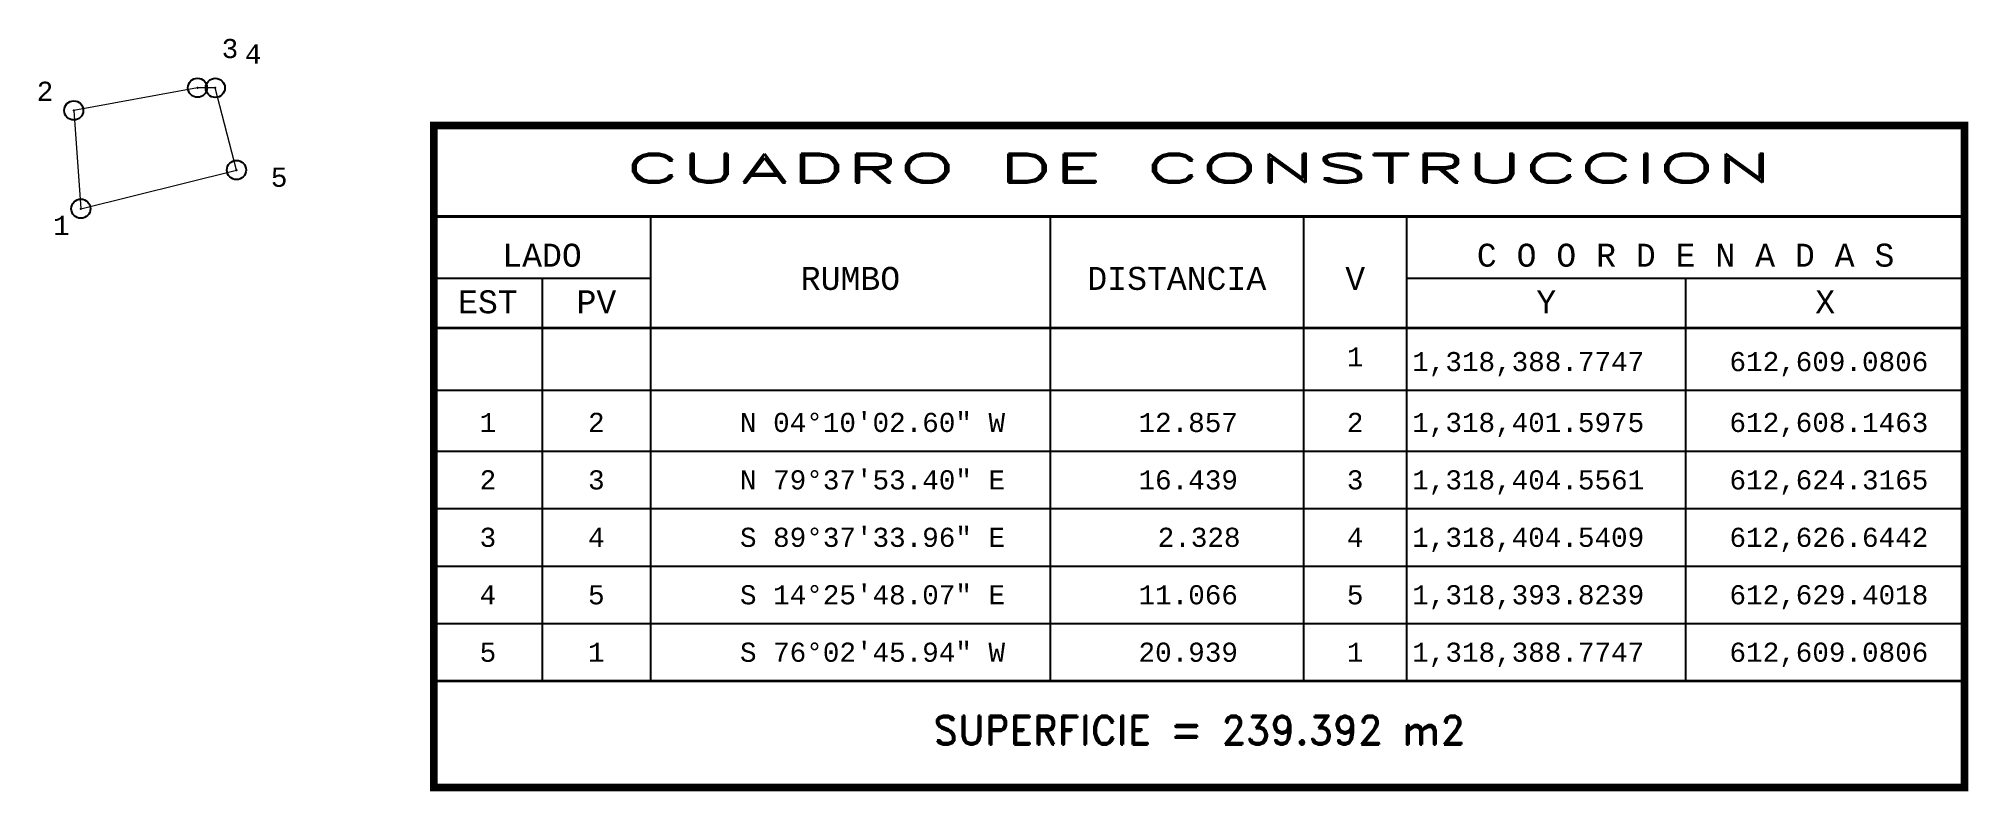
# Model space of a CAD drawing. Header units: millimetres. Extents: x 612604 to 612856, y 1318313 to 1318411.
import ezdxf
from ezdxf.enums import TextEntityAlignment as Align

# ---------------------------------------------------------------- set-up
doc = ezdxf.new("R2010")
doc.units = ezdxf.units.MM
doc.header["$PDMODE"] = 32
doc.header["$PDSIZE"] = 2.5
for name, color, linetype in [('CVL_CUADCON', 1, 'Continuous'), ('CVL_CUADCON_LIN', 8, 'Continuous'), ('CVL_CUADCON_TIT', 1, 'Continuous'), ('CVL_CUADCON_TX', 2, 'Continuous'), ('CVL_PUNTO', 2, 'Continuous'), ('CVL_PUNTO_NUM', 2, 'Continuous')]:
    doc.layers.add(name, color=color, linetype=linetype)
doc.styles.add('HUECA1', font='hueca1.shx')
doc.styles.add('MONOTXT4', font='monotxt4.shx')

msp = doc.modelspace()

# ---------------------------------------------------------------- linework, layer by layer
at = {"layer": 'CVL_CUADCON', "color": 1, "linetype": 'Continuous', "const_width": 1, "flags": 128}
msp.add_lwpolyline([(612655.16, 1318399.62), (612855.09, 1318399.62), (612855.09, 1318313.2), (612655.16, 1318313.2)], close=True, dxfattribs=at)
at = {"layer": 'CVL_CUADCON', "color": 1, "linetype": 'Continuous', "const_width": 0.375, "flags": 128}
for points in [[(612655.16, 1318387.75), (612855.09, 1318387.75)], [(612655.16, 1318373.2), (612855.09, 1318373.2)], [(612655.16, 1318327.12), (612855.09, 1318327.12)]]:
    msp.add_lwpolyline(points, dxfattribs=at)
at = {"layer": 'CVL_CUADCON_LIN', "color": 8, "linetype": 'Continuous'}
for p, q in [((612683.48, 1318387.75), (612683.48, 1318327.12)), ((612735.66, 1318387.75), (612735.66, 1318327.12)), ((612768.77, 1318387.75), (612768.77, 1318327.12)), ((612782.23, 1318387.75), (612782.23, 1318327.12)), ((612655.16, 1318379.68), (612683.48, 1318379.68)), ((612669.31, 1318379.68), (612669.31, 1318327.12)), ((612782.23, 1318379.68), (612855.09, 1318379.68)), ((612818.66, 1318379.68), (612818.66, 1318327.12)), ((612655.16, 1318365.06), (612855.09, 1318365.06)), ((612655.16, 1318357.12), (612855.09, 1318357.12)), ((612655.16, 1318349.62), (612855.09, 1318349.62)), ((612655.16, 1318342.12), (612855.09, 1318342.12)), ((612655.16, 1318334.62), (612855.09, 1318334.62)), ((612655.16, 1318327.12), (612855.09, 1318327.12))]:
    msp.add_line(p, q, dxfattribs=at)
at = {"layer": 'CVL_CUADCON_TIT', "color": 3, "lineweight": 18, "ltscale": 0.5, "flags": 128}
msp.add_lwpolyline([(612608.15, 1318401.6), (612609.08, 1318388.77), (612629.4, 1318393.82), (612626.64, 1318404.54), (612624.32, 1318404.56), (612608.15, 1318401.6)], dxfattribs=at)
at = {"layer": 'CVL_PUNTO', "color": 2}
for p in [(612624.32, 1318404.56), (612626.64, 1318404.54), (612608.15, 1318401.6), (612629.4, 1318393.82), (612609.08, 1318388.77)]:
    msp.add_point(p, dxfattribs=at)

# ---------------------------------------------------------------- texts
at = {"layer": 'CVL_CUADCON_TIT', "color": 1, "style": 'HUECA1', "width": 1.758658}
msp.add_text('CUADRO DE CONSTRUCCION', height=3.75, dxfattribs=at).set_placement((612680.16, 1318392.19), (612830.09, 1318392.19), align=Align.FIT)
at = {"layer": 'CVL_CUADCON_TIT', "color": 1, "style": 'MONOTXT4'}
for s, p in [('LADO', (612669.31, 1318381.2)), ('C O O R D E N A D A S', (612818.66, 1318381.2)), ('EST', (612662.24, 1318375.11)), ('PV', (612676.41, 1318375.11)), ('Y', (612800.46, 1318375.11)), ('X', (612836.89, 1318375.11))]:
    msp.add_text(s, height=3, dxfattribs=at).set_placement(p, align=Align.CENTER)
at = {"layer": 'CVL_CUADCON_TIT', "color": 1}
for s, height, style, p in [('RUMBO', 3, 'MONOTXT4', (612709.59, 1318379.67)), ('DISTANCIA', 3, 'MONOTXT4', (612752.21, 1318379.67)), ('V', 3, 'MONOTXT4', (612775.51, 1318379.67)), ('SUPERFICIE = 239.392 m2', 3.75, 'HUECA1', (612755.13, 1318320.7))]:
    msp.add_text(s, height=height, dxfattribs=dict(at, style=style)).set_placement(p, align=Align.MIDDLE)
at = {"layer": 'CVL_CUADCON_TX', "color": 2, "style": 'MONOTXT4'}
for s, p in [('1', (612775.5, 1318368.19)), ('1', (612662.24, 1318359.62)), ('2', (612676.4, 1318359.62)), ('2', (612775.5, 1318359.62)), ('2', (612662.24, 1318352.12)), ('3', (612676.4, 1318352.12)), ('3', (612775.5, 1318352.12)), ('3', (612662.24, 1318344.62)), ('4', (612676.4, 1318344.62)), ('4', (612775.5, 1318344.62)), ('4', (612662.24, 1318337.12)), ('5', (612676.4, 1318337.12)), ('5', (612775.5, 1318337.12)), ('5', (612662.24, 1318329.62)), ('1', (612676.4, 1318329.62)), ('1', (612775.5, 1318329.62))]:
    msp.add_text(s, height=2.5, dxfattribs=at).set_placement(p, align=Align.CENTER)
for s, p in [('1,318,388.7747', (612782.96, 1318367.56)), ('612,609.0806', (612824.39, 1318367.56)), ('N 04%%d10\'02.60" W', (612695.16, 1318359.62)), ('12.857', (612747.21, 1318359.62)), ('1,318,401.5975', (612782.96, 1318359.62)), ('612,608.1463', (612824.39, 1318359.62)), ('N 79%%d37\'53.40" E', (612695.16, 1318352.12)), ('16.439', (612747.21, 1318352.12)), ('1,318,404.5561', (612782.96, 1318352.12)), ('612,624.3165', (612824.39, 1318352.12)), ('S 89%%d37\'33.96" E', (612695.16, 1318344.62)), ('2.328', (612749.71, 1318344.62)), ('1,318,404.5409', (612782.96, 1318344.62)), ('612,626.6442', (612824.39, 1318344.62)), ('S 14%%d25\'48.07" E', (612695.16, 1318337.12)), ('11.066', (612747.21, 1318337.12)), ('1,318,393.8239', (612782.96, 1318337.12)), ('612,629.4018', (612824.39, 1318337.12)), ('S 76%%d02\'45.94" W', (612695.16, 1318329.62)), ('20.939', (612747.21, 1318329.62)), ('1,318,388.7747', (612782.96, 1318329.62)), ('612,609.0806', (612824.39, 1318329.62))]:
    msp.add_text(s, height=2.5, dxfattribs=at).set_placement(p)
at = {"layer": 'CVL_PUNTO_NUM', "color": 2, "style": 'MONOTXT4'}
for s, p in [('3', (612627.47, 1318408.43)), ('4', (612630.5, 1318407.72)), ('2', (612603.31, 1318402.85)), ('5', (612633.89, 1318391.63)), ('1', (612605.45, 1318385.34))]:
    msp.add_text(s, height=2.5, dxfattribs=at).set_placement(p)

doc.saveas('drawing.dxf')
